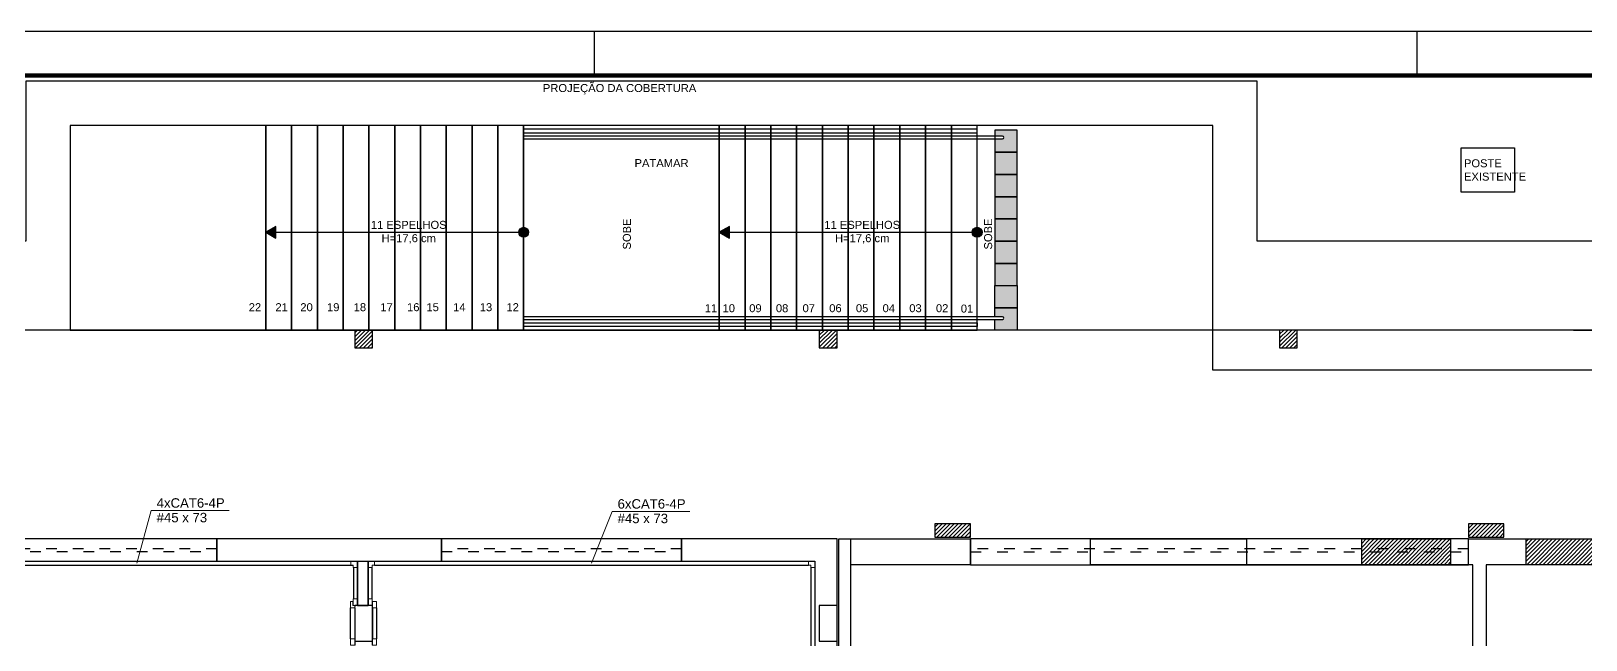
# Model space of a CAD drawing. Header units: millimetres. Extents: x 55 to 8505, y 218 to 3188.
# Drawn here: x 4171 to 5920, y 2503 to 3188 of the extents above; entities that cross this region are included whole.
import ezdxf
from ezdxf.enums import TextEntityAlignment as Align

# ---------------------------------------------------------------- set-up
doc = ezdxf.new("R2010")
doc.units = ezdxf.units.MM
doc.linetypes.add('ACAD_ISO03W100', pattern=[30, 12, -18])
doc.layers.add('ARQ', color=8, linetype='Continuous')
doc.layers.add('LEGENDA', color=7, linetype='Continuous')
for name, color, linetype, lineweight in [('CE-Condutos', 6, 'Continuous', 30), ('CE-Textos fios', 7, 'Continuous', 20), ('CE-Textos pontos', 5, 'Continuous', 20), ('EL-Condutos', 4, 'Continuous', 30), ('P-SIMBOL', 5, 'Continuous', 20)]:
    doc.layers.add(name, color=color, linetype=linetype, lineweight=lineweight)
doc.styles.add('Arial', font='Arial.ttf')
doc.styles.get("Standard").update_dxf_attribs({"font": 'Arial.ttf'})
pattern_1 = [(45, (-3890.0198, -9527.6657), (-2.245064, 2.245064), [])]

# ---------------------------------------------------------------- blocks, each defined once
blk = doc.blocks.new('A1 sem aba')
at = {"layer": 'LEGENDA'}
for p, q in [((-74, 58.4), (-74, 59.4)), ((-55.5, 58.4), (-55.5, 59.4))]:
    blk.add_line(p, q, dxfattribs=at)
blk.add_lwpolyline([(-169, 59.4), (0, 59.4), (0, 0), (-169, 0), (-169, 59.4)], close=True, dxfattribs=at)
at = {"layer": 'LEGENDA', "const_width": 0.1}
blk.add_lwpolyline([(-1, 58.4), (-1, 1), (-166.5, 1), (-166.5, 58.4)], close=True, dxfattribs=at)
blk = doc.blocks.new('A$C5A5A13F7')
at = {"layer": 'EL-Condutos', "color": 6, "linetype": 'Continuous'}
blk.add_line((4062.9, 1120.7), (4062.8, 1155.4), dxfattribs=at)
at = {"layer": 'EL-Condutos', "linetype": 'Continuous'}
for p, q in [((4087.5, 1162.6), (4087.1, 1162.6)), ((4087.5, 1158.1), (4087.1, 1158.1))]:
    blk.add_line(p, q, dxfattribs=at)
at = {"layer": 'EL-Condutos', "color": 6, "linetype": 'Continuous'}
for points in [[(4067.5, 1155.4), (4067.5, 1120.7)], [(4087.5, 1155.4), (4087.5, 1120.7)], [(4092.2, 1155.4), (4092.1, 1120.7)]]:
    blk.add_lwpolyline(points, dxfattribs=at)
at = {"layer": 'P-SIMBOL'}
for points in [[(4067.5, 1155.4), (4062.8, 1155.4), (4062.8, 1162.7), (4065.9, 1162.7)], [(4065.9, 1158), (4065.9, 1162.7), (4065.9, 1165.4), (4070.5, 1165.4), (4070.5, 1158), (4065.5, 1158), (4065.5, 1162.7)], [(4067.5, 1158), (4067.5, 1155.4)], [(4087.1, 1158), (4087.1, 1162.7), (4087.1, 1165.4), (4082.5, 1165.4), (4082.5, 1158), (4087.5, 1158), (4087.5, 1162.7)], [(4087.5, 1155.4), (4092.2, 1155.4), (4092.2, 1162.7), (4087.1, 1162.7)], [(4087.5, 1155.4), (4087.5, 1158)], [(4067.5, 1113.3), (4067.5, 1118), (4067.5, 1120.7), (4062.9, 1120.7), (4062.9, 1113.3), (4067.9, 1113.3), (4067.9, 1118)], [(4087.5, 1113.3), (4087.5, 1118), (4087.5, 1120.7), (4092.1, 1120.7), (4092.1, 1113.3), (4087.1, 1113.3), (4087.1, 1118)]]:
    blk.add_lwpolyline(points, dxfattribs=at)

msp = doc.modelspace()

# ---------------------------------------------------------------- hatches: boundary and pattern name
at = {"layer": 'ARQ'}
h = msp.add_hatch(dxfattribs=at)
h.set_pattern_fill('HEX', color=8, scale=0.5, angle=180, style=0)
h.set_pattern_definition([(180, (-513.4079, 17541.973), (0, 2.74963), [1.5875, -3.175]), (60, (-513.4079, 17541.973), (2.38124943, -1.374815), [1.5875, -3.175]), (120, (-514.9954, 17541.973), (2.38124943, 1.374815), [1.5875, -3.175])])
h.paths.add_polyline_path([(5255.055, 3069.828), (5263.555, 3069.828, -1), (5263.555, 3066.828), (5255.055, 3066.828), (5255.055, 3051.828), (5280.055, 3051.828), (5280.055, 3076.828), (5255.055, 3076.828)])
h.paths.add_polyline_path([(5280.055, 3051.828), (5255.055, 3051.828), (5255.055, 3026.828), (5280.055, 3026.828)])
h.paths.add_polyline_path([(5280.055, 3026.828), (5255.055, 3026.828), (5255.055, 3001.828), (5280.055, 3001.828)])
h.paths.add_polyline_path([(5280.055, 3001.828), (5255.055, 3001.828), (5255.055, 2976.828), (5280.055, 2976.828)])
h.paths.add_polyline_path([(5280.055, 2976.828), (5255.055, 2976.828), (5255.055, 2951.828), (5280.055, 2951.828)])
h.paths.add_polyline_path([(5280.055, 2951.828), (5255.055, 2951.828), (5255.055, 2926.828), (5280.055, 2926.828)])
h.paths.add_polyline_path([(5280.055, 2926.828), (5255.055, 2926.828), (5255.055, 2901.828), (5280.055, 2901.828)])
h.paths.add_polyline_path([(5280.055, 2901.828), (5255.055, 2901.828), (5255.055, 2876.828), (5280.055, 2876.828)])
h.paths.add_polyline_path([(5280.055, 2876.828), (5255.055, 2876.828), (5255.055, 2866.828), (5263.555, 2866.828, -1), (5263.555, 2863.828), (5255.055, 2863.828), (5255.055, 2851.828), (5280.055, 2851.828)])
for points in [[(4435.055, 2961.828), (4446.523, 2955.208), (4446.523, 2968.449)], [(4945.055, 2961.828), (4956.522, 2955.208), (4956.522, 2968.449)]]:
    msp.add_hatch(color=8, dxfattribs=at).paths.add_polyline_path(points)
h = msp.add_hatch(color=8, dxfattribs=at)
edge = h.paths.add_edge_path()
edge.add_arc((4725.055, 2961.828), 5.55, 0, 360)
h = msp.add_hatch(color=8, dxfattribs=at)
edge = h.paths.add_edge_path()
edge.add_arc((5235.055, 2961.828), 5.55, 0, 360)
h = msp.add_hatch(dxfattribs=at)
h.set_pattern_fill('ANSI31', color=8, style=0)
h.set_pattern_definition(pattern_1)
h.paths.add_polyline_path([(4535.055, 2831.828), (4555.055, 2831.828), (4555.055, 2851.828), (4535.055, 2851.828)])
h = msp.add_hatch(dxfattribs=at)
h.set_pattern_fill('ANSI31', color=8, style=0)
h.set_pattern_definition(pattern_1)
h.paths.add_polyline_path([(5057.555, 2831.828), (5077.555, 2831.828), (5077.555, 2851.828), (5057.555, 2851.828)])
h = msp.add_hatch(dxfattribs=at)
h.set_pattern_fill('ANSI31', color=8, style=0)
h.set_pattern_definition(pattern_1)
h.paths.add_polyline_path([(5575.055, 2831.828), (5595.055, 2831.828), (5595.055, 2851.828), (5575.055, 2851.828)])
h = msp.add_hatch(dxfattribs=at)
h.set_pattern_fill('ANSI31', color=8, style=0)
h.set_pattern_definition(pattern_1)
h.paths.add_polyline_path([(5187.555, 2618.828), (5227.555, 2618.828), (5227.555, 2633.828), (5187.555, 2633.828)])
h = msp.add_hatch(dxfattribs=at)
h.set_pattern_fill('ANSI31', color=8, style=0)
h.set_pattern_definition(pattern_1)
h.paths.add_polyline_path([(5787.555, 2618.828), (5827.555, 2618.828), (5827.555, 2633.828), (5787.555, 2633.828)])
h = msp.add_hatch(dxfattribs=at)
h.set_pattern_fill('ANSI31', color=8, style=0)
h.set_pattern_definition(pattern_1)
h.paths.add_polyline_path([(5667.555, 2616.828), (5767.555, 2616.828), (5767.555, 2587.828), (5667.555, 2587.828)])
h = msp.add_hatch(dxfattribs=at)
h.set_pattern_fill('ANSI31', color=8, style=0)
h.set_pattern_definition([(45, (440.5553, -2259.1175), (-2.245064, 2.245064), [])])
h.paths.add_polyline_path([(6112.555, 2587.828), (5852.555, 2587.828), (5852.555, 2616.828), (6112.555, 2616.828)])

# ---------------------------------------------------------------- linework, layer by layer
at = {"layer": 'ARQ', "color": 8}
for p, q in [((6890.555, 2851.828), (832.555, 2851.828)), ((5227.555, 2587.828), (5227.555, 2616.828)), ((5787.555, 2587.828), (5787.555, 2616.828)), ((5787.555, 2587.828), (5787.555, 2616.828)), ((5792.555, 2616.828), (5792.555, 2616.828))]:
    msp.add_line(p, q, dxfattribs=at)
at = {"layer": 'ARQ', "color": 8, "linetype": 'Continuous'}
for p, q in [((5077.555, 2616.828), (4902.555, 2616.828)), ((4902.555, 2616.828), (4902.555, 2591.828)), ((5077.555, 1383.828), (5077.555, 2616.828)), ((4902.555, 2591.828), (5052.555, 2591.828)), ((5052.555, 2591.828), (5052.555, 1408.828))]:
    msp.add_line(p, q, dxfattribs=at)
at = {"layer": 'ARQ', "color": 8}
for points in [[(6890.555, 2606.828), (6890.555, 2851.828), (6890.555, 2951.828), (5550.055, 2951.828), (5550.055, 3131.828), (4165.055, 3131.828), (4165.055, 2951.828), (1642.555, 2951.828, 0), (1642.555, 2951.828), (1642.555, 3076.828, 0), (1642.555, 3076.828), (387.555, 3076.828), (387.555, 2616.828)], [(4725.055, 3066.828), (5263.555, 3066.828, 1), (5263.555, 3069.828), (4725.055, 3069.828)], [(4725.055, 2863.828), (5263.555, 2863.828, 1), (5263.555, 2866.828), (4725.055, 2866.828)]]:
    msp.add_lwpolyline(points, format="xyb", dxfattribs=at)
for points in [[(4215.055, 2851.828), (4435.055, 2851.828), (4435.055, 3081.828), (4215.055, 3081.828)], [(4435.055, 2851.828), (4464.055, 2851.828), (4464.055, 3081.828), (4435.055, 3081.828)], [(4464.055, 2851.828), (4493.055, 2851.828), (4493.055, 3081.828), (4464.055, 3081.828)], [(4493.055, 2851.828), (4522.055, 2851.828), (4522.055, 3081.828), (4493.055, 3081.828)], [(4522.055, 2851.828), (4551.055, 2851.828), (4551.055, 3081.828), (4522.055, 3081.828)], [(4551.055, 2851.828), (4580.055, 2851.828), (4580.055, 3081.828), (4551.055, 3081.828)], [(4580.055, 2851.828), (4609.055, 2851.828), (4609.055, 3081.828), (4580.055, 3081.828)], [(4609.055, 2851.828), (4638.055, 2851.828), (4638.055, 3081.828), (4609.055, 3081.828)], [(4638.055, 2851.828), (4667.055, 2851.828), (4667.055, 3081.828), (4638.055, 3081.828)], [(4667.055, 2851.828), (4696.055, 2851.828), (4696.055, 3081.828), (4667.055, 3081.828)], [(4696.055, 2851.828), (4725.055, 2851.828), (4725.055, 3081.828), (4696.055, 3081.828)], [(4725.055, 2851.828), (4945.055, 2851.828), (4945.055, 3081.828), (4725.055, 3081.828)], [(4945.055, 2851.828), (4974.055, 2851.828), (4974.055, 3081.828), (4945.055, 3081.828)], [(4974.055, 2851.828), (5003.055, 2851.828), (5003.055, 3081.828), (4974.055, 3081.828)], [(5003.055, 2851.828), (5032.055, 2851.828), (5032.055, 3081.828), (5003.055, 3081.828)], [(5032.055, 2851.828), (5061.055, 2851.828), (5061.055, 3081.828), (5032.055, 3081.828)], [(5061.055, 2851.828), (5090.055, 2851.828), (5090.055, 3081.828), (5061.055, 3081.828)], [(5090.055, 2851.828), (5119.055, 2851.828), (5119.055, 3081.828), (5090.055, 3081.828)], [(5119.055, 2851.828), (5148.055, 2851.828), (5148.055, 3081.828), (5119.055, 3081.828)], [(5148.055, 2851.828), (5177.055, 2851.828), (5177.055, 3081.828), (5148.055, 3081.828)], [(5177.055, 2851.828), (5206.055, 2851.828), (5206.055, 3081.828), (5177.055, 3081.828)], [(5206.055, 2851.828), (5235.055, 2851.828), (5235.055, 3081.828), (5206.055, 3081.828)], [(5280.055, 3051.828), (5280.055, 3076.828), (5255.055, 3076.828), (5255.055, 3051.828)], [(5280.055, 3026.828), (5280.055, 3051.828), (5255.055, 3051.828), (5255.055, 3026.828)], [(5779.555, 3056.828), (5839.555, 3056.828), (5839.555, 3006.828), (5779.555, 3006.828)], [(5280.055, 3001.828), (5280.055, 3026.828), (5255.055, 3026.828), (5255.055, 3001.828)], [(5280.055, 2976.828), (5280.055, 3001.828), (5255.055, 3001.828), (5255.055, 2976.828)], [(5280.055, 2951.828), (5280.055, 2976.828), (5255.055, 2976.828), (5255.055, 2951.828)], [(4435.055, 2961.828), (4446.523, 2955.208), (4446.523, 2968.449)], [(4945.055, 2961.828), (4956.522, 2955.208), (4956.522, 2968.449)], [(5280.055, 2926.828), (5280.055, 2951.828), (5255.055, 2951.828), (5255.055, 2926.828)], [(5280.055, 2901.828), (5280.055, 2926.828), (5255.055, 2926.828), (5255.055, 2901.828)], [(5280.055, 2901.828), (5280.055, 2876.828), (5255.055, 2876.828), (5255.055, 2901.828)], [(4110.055, 2591.828), (4380.055, 2591.828), (4380.055, 2616.828), (4110.055, 2616.828)], [(4632.555, 2591.828), (4902.555, 2591.828), (4902.555, 2616.828), (4632.555, 2616.828)], [(5227.555, 2587.828), (5787.555, 2587.828), (5787.555, 2616.828), (5227.555, 2616.828)], [(5667.555, 2616.828), (5767.555, 2616.828), (5767.555, 2587.828), (5667.555, 2587.828)], [(6112.555, 2587.828), (5852.555, 2587.828), (5852.555, 2616.828), (6112.555, 2616.828)], [(4550.055, 2541.828), (4538.055, 2541.828), (4538.055, 2591.828), (4550.055, 2591.828)]]:
    msp.add_lwpolyline(points, close=True, dxfattribs=at)
for points in [[(4725.055, 3073.828), (5235.055, 3073.828), (5235.055, 3077.828), (4725.055, 3077.828)], [(7575.745, 2806.828), (5500.055, 2806.828), (5500.055, 3081.828), (5235.055, 3081.828), (5235.055, 3081.828)], [(4435.055, 2961.828), (4725.055, 2961.828)], [(4945.055, 2961.828), (5235.055, 2961.828)], [(5255.055, 2866.828), (5255.055, 2876.828), (5280.055, 2876.828), (5280.055, 2851.828), (5255.055, 2851.828), (5255.055, 2863.828)], [(4725.055, 2851.828), (1592.555, 2851.828)], [(4725.055, 2859.828), (5235.055, 2859.828), (5235.055, 2855.828), (4725.055, 2855.828)], [(5905.555, 2851.828), (6176.399, 2851.828)], [(5092.555, 2616.828), (5227.555, 2616.828), (5227.555, 2587.828), (5092.555, 2587.828)], [(5362.555, 2616.828), (5538.055, 2616.828), (5538.055, 2587.828), (5362.555, 2587.828), (5362.555, 2616.828)], [(5787.555, 2616.828), (5532.424, 2616.828)], [(5787.555, 2616.828), (5792.555, 2616.828)], [(5792.555, 2587.828), (5787.555, 2587.828), (5787.555, 2616.828)], [(5787.555, 2587.828), (5532.424, 2587.828)]]:
    msp.add_lwpolyline(points, dxfattribs=at)
at = {"layer": 'ARQ', "color": 8, "linetype": 'Continuous'}
for points in [[(4535.055, 2831.828), (4555.055, 2831.828), (4555.055, 2851.828), (4535.055, 2851.828), (4535.055, 2831.828)], [(5057.555, 2831.828), (5077.555, 2831.828), (5077.555, 2851.828), (5057.555, 2851.828), (5057.555, 2831.828)], [(5575.055, 2831.828), (5595.055, 2831.828), (5595.055, 2851.828), (5575.055, 2851.828), (5575.055, 2831.828)], [(5187.555, 2618.828), (5227.555, 2618.828), (5227.555, 2633.828), (5187.555, 2633.828), (5187.555, 2618.828)], [(5787.555, 2618.828), (5827.555, 2618.828), (5827.555, 2633.828), (5787.555, 2633.828), (5787.555, 2618.828)], [(4552.555, 2591.828), (4632.555, 2591.828), (4632.555, 2616.828), (4380.055, 2616.828), (4380.055, 2591.828), (4538.055, 2591.828), (4538.055, 2541.828), (4550.055, 2541.828), (4550.055, 2591.828), (4567.555, 2591.828)], [(5792.555, 2616.828), (6518.555, 2616.828), (6518.555, 2587.828), (6503.555, 2587.828), (6503.555, 2587.828), (5807.555, 2587.828), (5807.555, 2207.828)], [(5792.555, 2207.828), (5792.555, 2587.828)], [(4535.055, 2501.828), (4555.055, 2501.828), (4555.055, 2541.828), (4535.055, 2541.828), (4535.055, 2540.706)], [(5057.555, 2501.828), (5077.555, 2501.828), (5077.555, 2541.828), (5057.555, 2541.828), (5057.555, 2501.828)], [(4535.055, 2507.454), (4535.055, 2501.828)]]:
    msp.add_lwpolyline(points, dxfattribs=at)
at = {"layer": 'ARQ', "color": 8, "linetype": 'ACAD_ISO03W100'}
for points in [[(4110.055, 2602.828), (4380.055, 2602.828), (4380.055, 2605.828), (4110.055, 2605.828)], [(4632.555, 2602.828), (4902.555, 2602.828), (4902.555, 2605.828), (4632.555, 2605.828)], [(5227.555, 2602.328), (5787.555, 2602.328), (5787.555, 2605.828), (5227.555, 2605.828)]]:
    msp.add_lwpolyline(points, close=True, dxfattribs=at)
at = {"layer": 'ARQ', "color": 8, "linetype": 'Continuous'}
msp.add_lwpolyline([(5105.055, 1366.828), (5079.555, 1366.828), (5079.555, 2616.828), (5092.555, 2616.828), (5092.555, 2587.828), (5092.555, 2587.828), (5092.555, 1391.828), (5105.055, 1391.828)], close=True, dxfattribs=at)
at = {"layer": 'ARQ', "color": 8}
for centre in [(4725.055, 2961.828), (5235.055, 2961.828)]:
    msp.add_circle(centre, 5.55, dxfattribs=at)
at = {"layer": 'CE-Condutos', "linetype": 'Continuous'}
for p, q in [((4047.315, 2591.828), (4532.785, 2591.828)), ((4557.325, 2591.828), (5045.285, 2591.828)), ((4047.3, 2587.328), (4532.82, 2587.328)), ((4533.555, 2584.593), (4533.555, 2549.218)), ((4538.055, 2584.558), (4538.055, 2541.828)), ((4550.055, 2541.828), (4550.055, 2584.558)), ((4554.555, 2549.218), (4554.555, 2584.593)), ((4557.29, 2587.328), (5045.32, 2587.328)), ((5048.055, 2584.593), (5048.055, 2137.008)), ((5052.555, 2584.558), (5052.555, 2137.008))]:
    msp.add_line(p, q, dxfattribs=at)
at = {"layer": 'CE-Textos fios'}
for p, q in [((4290.055, 2589.578), (4306.105, 2648.628)), ((4306.105, 2648.628), (4393.76, 2648.628)), ((4306.105, 2648.628), (4393.76, 2648.628)), ((4801.305, 2589.578), (4824.445, 2647.613)), ((4824.445, 2647.613), (4912.105, 2647.613)), ((4824.445, 2647.613), (4912.105, 2647.613))]:
    msp.add_line(p, q, dxfattribs=at)
at = {"layer": 'CE-Textos pontos'}
for p, q in [((4538.175, 2591.878), (4530.785, 2591.913)), ((4530.82, 2587.278), (4530.785, 2591.913)), ((4538.175, 2591.878), (4538.14, 2584.558)), ((4550.005, 2591.948), (4549.97, 2584.558)), ((4550.005, 2591.948), (4557.325, 2591.913)), ((4557.29, 2587.208), (4557.325, 2591.913)), ((5052.675, 2591.878), (5045.285, 2591.913)), ((5045.32, 2587.278), (5045.285, 2591.913)), ((5052.675, 2591.878), (5052.64, 2584.558)), ((4533.435, 2587.278), (4530.82, 2587.278)), ((4533.435, 2587.278), (4533.435, 2584.593)), ((4533.435, 2584.593), (4538.14, 2584.558)), ((4554.605, 2584.593), (4549.97, 2584.558)), ((4554.605, 2587.208), (4554.605, 2584.593)), ((4554.605, 2587.208), (4557.29, 2587.208)), ((5047.935, 2587.278), (5045.32, 2587.278)), ((5047.935, 2587.278), (5047.935, 2584.593)), ((5047.935, 2584.593), (5052.64, 2584.558))]:
    msp.add_line(p, q, dxfattribs=at)

# ---------------------------------------------------------------- block references
msp.add_blockref('A$C5A5A13F7', (467.555, 1383.828))
at = {"layer": 'LEGENDA', "xscale": 49.99999999947613, "yscale": 49.99999999947613, "zscale": 49.99999999947613}
msp.add_blockref('A1 sem aba', (8504.901, 218.18), dxfattribs=at)

# ---------------------------------------------------------------- texts
at = {"layer": 'ARQ', "color": 8, "style": 'Arial'}
for p in [(4841.153, 2959.866), (5247.423, 2959.866)]:
    msp.add_text('SOBE', height=9, rotation=90, dxfattribs=at).set_placement(p, align=Align.MIDDLE_CENTER)
for s, p in [('22', (4422.903, 2877.528)), ('21', (4452.903, 2877.528)), ('20', (4480.903, 2877.528)), ('19', (4510.903, 2877.528)), ('18', (4540.903, 2877.528)), ('17', (4570.903, 2877.528)), ('16', (4600.903, 2877.528)), ('15', (4622.714, 2877.528)), ('14', (4652.714, 2877.528)), ('13', (4682.714, 2877.528)), ('12', (4712.714, 2877.528)), ('11', (4935.754, 2876.379)), ('10', (4955.719, 2876.379)), ('09', (4985.719, 2876.379)), ('08', (5015.719, 2876.379)), ('07', (5045.719, 2876.379)), ('06', (5075.719, 2876.379)), ('05', (5105.719, 2876.379)), ('04', (5135.719, 2876.379)), ('03', (5165.719, 2876.379)), ('02', (5195.719, 2876.379)), ('01', (5223.647, 2875.948))]:
    msp.add_text(s, height=9, dxfattribs=at).set_placement(p, align=Align.MIDDLE_CENTER)
at = {"layer": 'ARQ', "color": 8, "char_height": 9, "attachment_point": 1}
for s, insert, width in [('PROJEÇÃO DA COBERTURA', (4746.663, 3128.604), 293.00013), ('PATAMAR', (4849.782, 3044.191), 60.85342), ('POSTE\\PEXISTENTE', (5782.509, 3043.955), 293.00013)]:
    msp.add_mtext(s, dxfattribs=dict(at, insert=insert, width=width))
at = {"layer": 'ARQ', "color": 8, "char_height": 9, "width": 326.45389, "attachment_point": 5, "style": 'Arial'}
for insert in [(4595.829, 2961.828), (5105.829, 2961.828)]:
    msp.add_mtext('11 ESPELHOS\\PH=17,6 cm', dxfattribs=dict(at, insert=insert))
at = {"layer": 'CE-Textos fios', "char_height": 10.59, "attachment_point": 7, "line_spacing_factor": 0.798, "style": 'Arial'}
for s, insert, width in [('4xCAT6-4P', (4312.355, 2651.823), 114.372), ('6xCAT6-4P', (4830.705, 2650.773), 114.372), ('#45 x 73', (4312.355, 2635.373), 101.664), ('#45 x 73', (4830.705, 2634.373), 101.664)]:
    msp.add_mtext(s, dxfattribs=dict(at, insert=insert, width=width))

doc.saveas('drawing.dxf')
